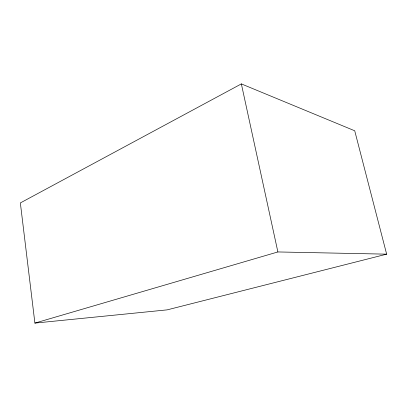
<?xml version="1.0" encoding="UTF-8"?>
<svg xmlns="http://www.w3.org/2000/svg" width="407" height="407" viewBox="0 0 407 407"><rect width="100%" height="100%" fill="white"/><g stroke="black" fill="none" stroke-linecap="round" stroke-linejoin="round"><path stroke-width="0.61" d="M241.356 83.903L20.35 202.93L34.9 323.097L167.165 309.864L386.65 254.161L354.726 130.789L241.356 83.903L277.884 251.948L386.65 254.161M34.9 323.097L277.884 251.948"/></g></svg>
